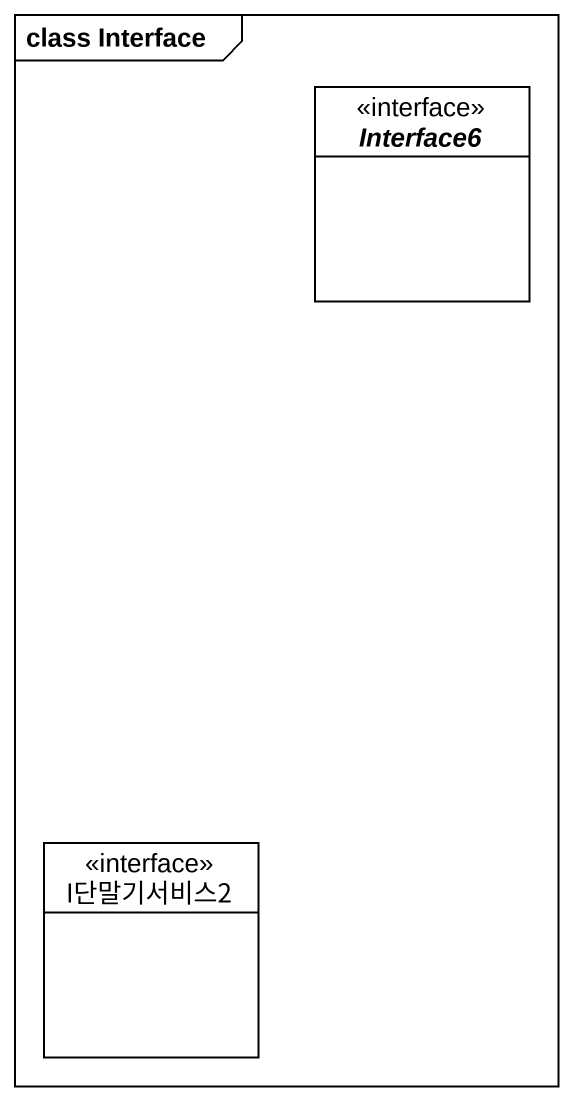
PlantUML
@startuml
mainframe class Interface
hide circle
hide empty members
interface Interface6
interface I단말기서비스2
@enduml
